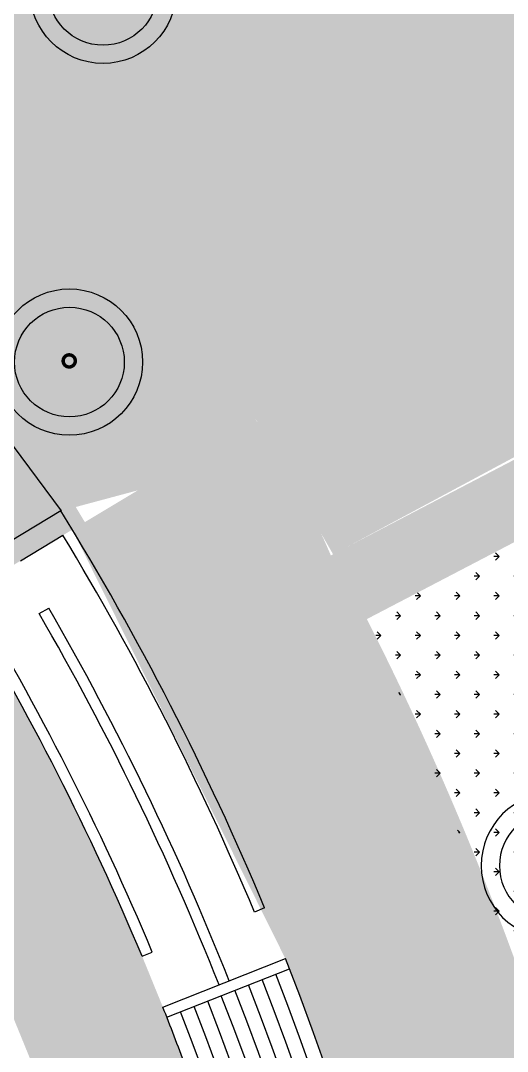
# Model space of a CAD drawing. Header units: millimetres. Extents: x -164772 to 106339, y -135449 to 107526.
# Drawn here: x -4039 to 9264, y 19521 to 47713 of the extents above; entities that cross this region are included whole.
import ezdxf

# ---------------------------------------------------------------- set-up
doc = ezdxf.new("R2010")
doc.units = ezdxf.units.MM
for name, color, linetype, lineweight, true_color in [('graas', 7, 'Continuous', 25, 0x83f83f), ('hatch', 7, 'Continuous', 9, 0x4a4a4a), ('plants', 7, 'Continuous', 30, 0x3d5129)]:
    doc.layers.add(name, color=color, linetype=linetype, lineweight=lineweight, true_color=true_color)
doc.layers.add('paving', color=250, linetype='Continuous', lineweight=25)
doc.layers.add('project line', color=250, linetype='Continuous')
doc.linetypes.add('зигзаг', pattern='A,0.00254,-5.08,[131,ltypeshp.shx,S=5.08,R=0,X=-5.08,Y=0],-10.16,[131,ltypeshp.shx,S=5.08,R=180,X=5.08,Y=0],-5.08', length=20.32254)
pattern_1 = [(90, (0, 0), (-219.9704516, 381), [254, -508]), (210, (0, 0), (-219.9704530418713, -380.9999991675352), [254, -508]), (150, (0, 0), (-439.9409046418711, 8.324647552006501e-07), [-508, 254])]

# ---------------------------------------------------------------- blocks, each defined once
blk = doc.blocks.new('Р')
at = {"layer": 'plants', "const_width": 0.1885352972114263}
blk.add_lwpolyline([(63573.59903664942, 42000.92048726147, 1), (63574.26256520773, 42000.92048726147, 1)], format="xyb", close=True, dxfattribs=at)
at = {"layer": 'plants'}
blk.add_circle((63573.86653953586, 42000.90911318984), 4, dxfattribs=at)
at = {"layer": 'plants', "linetype": 'зигзаг', "ltscale": 0.1}
blk.add_circle((63573.86653953586, 42000.90911318984), 3, dxfattribs=at)

msp = doc.modelspace()

# ---------------------------------------------------------------- hatches: boundary and pattern name
at = {"layer": 'graas'}
h = msp.add_hatch(dxfattribs=at)
h.set_pattern_fill('AR-SAND', color=256, scale=15, angle=90, style=0)
h.set_pattern_definition([(127.5, (-5700830.718421787, -10955274.08392956), (-734.1198559940135, -24.00046943976064), [0, -579.1200000000001, 0, -647.7, 0, -619.125]), (97.5, (-5700830.718421787, -10955274.08392956), (-1075.237650852531, 674.284924707004), [0, -312.42, 0, -521.9699999999999, 0, -200.0249999999999]), (57.49999999999998, (-5700830.718421787, -10955742.71392956), (-2.15577701781857, 1186.488555362187), [0, -190.5, 0, -685.8000000000001, 0, -895.3500000000001]), (47.49999999999999, (-5700830.718421787, -10955742.71392956), (-334.3939848858244, 1145.334678708446), [0, -95.24999999999999, 0, -449.5799999999999, 0, -514.35])])
h.paths.add_polyline_path([(-16635.66412115589, 45934.99692168883), (-13001.50975311341, 42027.13147569545), (-10729.96957243074, 39228.32641243241), (-6020.921703698383, 32445.41241725119), (-2934.213186941844, 34308.8846743992), (-10842.03795222965, 44952.53890941948), (-2760.687651362066, 53370.96069615246), (2421.500733111257, 57070.02006996986), (5726.739950163494, 57353.1414082116), (16792.56405438503, 59015.34988498832), (25297.37953308431, 59999.64082833477), (17008.34711626798, 59965.09825516636), (-3681.11932108624, 58436.19102559522), (-5565.954928401188, 57603.99110652138), (-6901.9462174082, 56218.29517157986)])
h = msp.add_hatch(dxfattribs=at)
h.set_pattern_fill('GRASS,_O', color=256, scale=30, angle=90)
h.set_pattern_definition([(180, (200742.8288006829, -3999725.260354161), (-538.8153672, -538.8153672), [142.875, -934.7557343999999]), (135, (200742.8288006829, -3999725.260354161), (-538.8153672641492, -538.8153672641491), [142.875, -619.1249999999999]), (225, (200742.8288006829, -3999725.260354161), (538.8153672641491, -538.8153672641492), [142.875, -619.1249999999999])])
edge = h.paths.add_edge_path()
edge.add_arc((3959.030039913225, 48800.59289459283), 8126.676300431104, 100.7306834289347, 145.7787022963505)
edge.add_line((-2760.68765136486, 53370.96069615059), (-5900.72601699856, 50099.95196564474))
edge.add_line((-5900.726016998553, 50099.951965645), (-8851.633577133973, 47026.05413376272))
edge.add_line((-8851.633577133794, 47026.05413376265), (-10348.33013532541, 45466.83917947636))
edge.add_line((-10348.33013532524, 45466.8391794763), (-10842.03795222937, 44952.53890941931))
edge.add_arc((-245891.8045094286, -132689.9431384047), 294627.2970834593, 395.33427975828073, 397.0807266086936, ccw=False)
edge.add_line((-5537.296563743417, 37706.52013737107), (-2926.947686607469, 34304.2736373276))
edge.add_line((-2926.947686607753, 34304.27363732787), (-817.7235081878171, 34871.12028159363))
edge.add_line((-817.7235081878389, 34871.12028159345), (1639.938693978991, 36348.41422167256))
edge.add_line((1639.93869397902, 36348.41422167285), (1983.949727292129, 36555.19830061878))
edge.add_line((1983.949727292369, 36555.19830061872), (2392.792366512353, 36800.9524782408))
edge.add_line((2392.792366512316, 36800.95247824075), (4501.571216854194, 33113.4841246073))
edge.add_line((4501.571216853998, 33113.48412460745), (20764.61870250817, 41854.54762176766))
edge.add_line((20764.61870250824, 41854.54762176753), (20484.81444407463, 42616.20810554971))
edge.add_arc((26844.26657326167, 43383.19233996797), 6405.536370926965, 139.8377190172445, 186.8769651278477, ccw=False)
edge.add_arc((30384.76561330465, 45032.31910698724), 8793.341242286904, 147.8121510107635, 163.6038755406846, ccw=False)
edge.add_line((22942.90678013556, 49716.50391445267), (24396.06539333351, 52220.32135464699))
edge.add_line((24396.06539333353, 52220.32135464675), (25139.90782143709, 53501.97473186877))
edge.add_line((25139.90782143707, 53501.97473186911), (25908.2779090512, 54825.88969092269))
edge.add_line((25908.27790905136, 54825.88969092262), (28910.39088793335, 59998.58231077064))
edge.add_line((28910.39088793305, 59998.58231077068), (17584.9383189222, 59086.94208212709))
edge.add_line((17584.93831892239, 59086.94208212713), (14730.00065830357, 58828.99420451016))
edge.add_line((14730.0006583037, 58828.99420451005), (2445.901390035084, 56785.15984471024))
edge = h.paths.add_edge_path()
edge.add_line((17584.93831892239, 59086.94208212713), (28910.39088793324, 59998.58231077073))
edge.add_line((28910.39088793305, 59998.58231077068), (61051.76526143778, 59998.5823107816))
edge.add_arc((-69863.49566944156, -6844.387988402001), 146992.4767565257, 376.34994147656136, 387.04803655588955, ccw=False)
edge.add_line((71184.64739135207, 34534.46605710968), (72081.63738748418, 31795.96062640638))
edge.add_line((72081.63738748405, 31795.96062640616), (72642.9973684089, 29192.99456922585))
edge.add_line((72642.99736840904, 29192.9945692262), (73823.71738930132, 24152.16131918335))
edge.add_line((73823.71738930113, 24152.16131918322), (86177.33383768599, 26820.41754026585))
edge.add_line((86177.33383768584, 26820.41754026575), (89536.40661013717, 59998.58231077957))
edge.add_line((89536.40661013752, 59998.58231077951), (71564.05116068537, 59998.58231077588))
edge.add_line((71564.05116068499, 59998.5823107758), (68486.72604392386, 59765.60212672796))
edge.add_line((68486.72604392396, 59765.60212672832), (68810.07235207818, 59832.50878647034))
edge.add_line((68810.07235207802, 59832.50878647021), (69509.99787866534, 59921.54758957229))
edge.add_line((69509.99787866577, 59921.54758957219), (71564.05116068537, 59998.58231077594))
edge.add_line((71564.05116068499, 59998.5823107758), (69357.05951933387, 59998.5823107758))
edge.add_line((69357.05951933397, 59998.5823107758), (68609.75693280471, 59935.49813025258))
edge.add_line((68609.75693280456, 59935.49813025263), (68698.35998478961, 60039.5278659739))
edge.add_line((68698.35998478971, 60039.52786597381), (63167.04136877139, 59998.58231077576))
edge.add_line((63167.04136877154, 59998.5823107758), (68207.86377479992, 59998.5823107758))
edge.add_line((68207.86377479995, 59998.5823107758), (71564.05116068522, 59998.5823107758))
edge.add_line((71564.05116068499, 59998.5823107758), (69509.9978786654, 59921.54758957206))
edge.add_line((69509.99787866577, 59921.54758957219), (68609.7569328059, 59935.49813025272))
edge.add_line((68609.7569328055, 59935.49813025263), (68486.72604392383, 59765.60212672982))
edge.add_line((68486.72604392396, 59765.60212673018), (71564.05116068509, 59998.58231077621))
edge.add_line((71564.05116068499, 59998.5823107758), (17584.93831892219, 59086.94208212676))
h.paths.add_polyline_path([(70591.46466796633, 59890.67126700659), (70626.60701693661, 59998.5823107758), (70549.69458024969, 59932.10985402348), (70555.51738870583, 59885.39013478257)], flags=16)
h.paths.add_polyline_path([(72525.30902560634, 59784.2156843157), (72771.04261426927, 59846.08117221021), (72492.39406040937, 59838.38227186775), (72100.00797238687, 59698.22256156061)], flags=16)
h = msp.add_hatch(dxfattribs=at)
h.set_pattern_fill('GRASS,_O', color=256, scale=30, angle=90)
h.set_pattern_definition([(180, (-4473365.146383688, -8882723.76375498), (-538.8153672, -538.8153672), [142.875, -934.7557343999999]), (135, (-4473365.146383688, -8882723.76375498), (-538.8153672641492, -538.8153672641491), [142.875, -619.1249999999999]), (225, (-4473365.146383688, -8882723.76375498), (538.8153672641491, -538.8153672641492), [142.875, -619.1249999999999])])
edge = h.paths.add_edge_path(flags=17)
edge.add_line((27371.74402735216, 37485.5114493999), (27415.33225706733, 36987.41500670218))
edge.add_arc((26855.94573388129, 43379.7011607271), 6416.715324623766, 228.048817025931, 275.0011915137461, ccw=False)
edge.add_line((22566.38956444451, 38607.49586060553), (22900.63815990081, 38979.35319404821))
edge.add_line((22900.6381599011, 38979.35319404819), (35675.24588529162, 15919.16346265457))
edge.add_arc((-69870.61643932879, -6846.827105901162), 107973.2345556773, 372.1720789778518, 383.5153994658531)
edge.add_arc((27578.01823929903, 35907.31182009171), 1591.622794655084, 371.84482852996, 457.4464747540169)
edge = h.paths.add_edge_path(flags=16)
edge.add_line((17722.21823786358, 26012.41495327283), (17746.42800129268, 26090.46865026337))
edge.add_line((17746.42800129271, 26090.46865026331), (17699.26809867951, 26020.34785824226))
edge.add_arc((17743.01577980789, 26109.74706807737), 99.52928374760653, 243.9250934254359, 257.938644652764)
edge = h.paths.add_edge_path()
edge.add_arc((21637.82023255407, 38008.40820470828), 1592.935431826166, 397.5556652949272, 475.9277020066376)
edge.add_line((20941.33045584356, 39441.00908454278), (15226.09002840879, 36456.89496368107))
edge.add_line((15226.09002840911, 36456.89496368128), (5435.140360566969, 31344.71962627672))
edge.add_line((5435.140360566984, 31344.71962627633), (9789.769502198433, 21151.75322705674))
edge.add_line((9789.769502198054, 21151.75322705698), (12675.85741866389, 10944.84196494857))
edge.add_line((12675.857418664, 10944.84196494849), (35675.24588529499, 15919.16346265461))
edge.add_line((35675.24588529506, 15919.16346265472), (22900.6381599009, 38979.35319405561))
edge = h.paths.add_edge_path(flags=16)
edge.add_line((14748.466003929, 22918.10263943024), (14772.67576735082, 22996.15633642806))
edge.add_line((14772.67576735067, 22996.15633642817), (14725.51586474475, 22926.03554439985))
edge.add_arc((14769.26354587331, 23015.43475423524), 99.52928374760653, 243.9250934254359, 257.938644652764)
at = {"layer": 'hatch'}
h = msp.add_hatch(dxfattribs=at)
h.set_pattern_fill('HONEY', color=256, scale=80, angle=90, style=0)
h.set_pattern_definition(pattern_1)
edge = h.paths.add_edge_path()
edge.add_arc((-69881.46180615833, -6884.365332357906), 147000.0000001027, 12.18808026201955, 14.75600942719163)
edge.add_line((72270.36498191414, 30557.0307533122), (70762.7849985637, 35910.59696802928))
edge.add_arc((-69874.147240239, -6844.295708084806), 146992.270399799, 16.90974367711396, 27.0480372412474)
edge.add_line((61040.92910450158, 59998.5823189598), (99452.3706508104, 59998.58231897236))
edge.add_line((99452.3706508104, 59998.58231897236), (99395.40264480349, 61998.58231897236))
edge.add_line((99395.40264480349, 61998.58231897236), (59447.82130728263, 61998.58231896492))
edge.add_line((59447.82130728263, 61998.58231896492), (30595.14595694953, 61998.5823189598))
edge.add_line((30595.14595694953, 61998.5823189598), (16945.86516512997, 61988.26880002492))
edge.add_line((16945.86516512997, 61988.26880002492), (-3567.348578616627, 60448.49003891589))
edge.add_arc((-3374.123247103395, 55057.6649270438), 5394.286923730429, 92.05279493754608, 143.8686936023163)
edge.add_line((-7730.915242729039, 58238.34015761693), (-18132.86930888266, 47402.67892859042))
edge.add_line((-18132.86930888266, 47402.67892859042), (-16672.74837890108, 46036.63276343425))
edge.add_line((-16672.74837890108, 46036.63276343425), (-5728.012840780124, 57437.70661726703))
edge.add_arc((-3317.575444669025, 55138.27892674438), 3331.302469682569, 88.46949512775649, 136.3501894644947, ccw=False)
edge.add_line((-3228.599112065305, 58468.39294232246), (15564.12557443019, 59857.14324810919))
edge.add_line((15564.12557443019, 59857.14324810919), (28899.55473098877, 59998.5823189598))
edge.add_line((28899.55473098877, 59998.5823189598), (22620.9490487233, 49180.43606528737))
edge.add_line((22620.9490487233, 49180.43606528737), (26084.06266638842, 51168.42593507101))
edge.add_line((26084.06266638842, 51168.42593507101), (31208.88430839098, 59998.5823189598))
edge.add_line((31208.88430839098, 59998.5823189598), (58791.35033786472, 59998.58231895421))
edge.add_arc((-54171.07139741258, -287.3738305000734), 128042.591480931, 17.235339079441417, 28.088016096466788, ccw=False)
edge.add_arc((66639.87773244892, 37425.32235091808), 1499.119077303557, -85.99513206908068, 8.669314800259372, ccw=False)
edge.add_line((66744.57804965528, 35929.86394243178), (32573.44630688552, 38739.81689763746))
edge.add_arc((33184.64964260057, 39909.95136780423), 1320.145520714164, 144.95697507831, 242.4203150541866, ccw=False)
edge.add_line((32103.81865024633, 40667.96756936473), (32548.2129454594, 40438.80886806744))
edge.add_arc((26845.10957694999, 43379.70116891079), 6416.71532460831, 332.7214142434506, 356.1738846724419)
edge.add_line((33247.52305119271, 42951.52216207099), (32748.63747264045, 42984.88650700313))
edge.add_line((32748.63747264045, 42984.88650700313), (32784.75132173645, 43570.73659359574))
edge.add_line((32784.75132173645, 43570.73659359574), (33259.96503267077, 43534.18430480226))
edge.add_arc((26845.10957693975, 43379.70116891706), 6416.715324618582, 1.379535558713001, 53.5028107840688)
edge.add_line((30661.66501935079, 48538.00904187285), (30364.27334390926, 48136.06602180847))
edge.add_line((30364.27334390926, 48136.06602180847), (29918.20960436036, 48435.74472628771))
edge.add_line((29918.20960436036, 48435.74472628771), (30177.90606252202, 48863.01249902479))
edge.add_arc((26845.10957692671, 43379.7011688878), 6416.715324650543, 58.70846167040663, 82.25304273618802)
edge.add_line((27710.07195454157, 49737.85150077804), (27642.67279984496, 49242.41497210231))
edge.add_line((27642.67279984496, 49242.41497210231), (27107.45449843044, 49290.59749475498))
edge.add_line((27107.45449843044, 49290.59749475498), (27129.62430947919, 49790.10575242106))
edge.add_arc((27231.43142559108, 50953.06373089304), 1167.405648685427, 169.3692226622422, 264.9969942241267, ccw=False)
edge.add_line((26084.06266638842, 51168.42593507101), (22609.97613767366, 49161.52954964274))
edge.add_arc((24276.69583353629, 48173.65237149104), 1937.486997037504, 149.344461862475, 187.5203796870299)
edge.add_line((22355.87437996475, 47920.07633321316), (22685.12178809309, 47587.07824129474))
edge.add_line((22685.12178809309, 47587.07824129474), (23472.26380497055, 46231.2420957273))
edge.add_arc((26845.10957698557, 43379.70116895294), 4416.715324635352, -63.71056121522571, 139.7874633591334, ccw=False)
edge.add_arc((26845.10957693838, 43379.70116890685), 4416.715324614926, 270.2188485147508, 296.28943878558783, ccw=False)
edge.add_line((26861.9797416648, 38963.01806320067), (27404.49610012277, 36987.41501489145))
edge.add_line((27404.49610012277, 36987.41501489145), (27439.24435559901, 37492.8918380969))
edge.add_arc((27589.86883542086, 36000.47357700147), 1499.999999990896, 31.668273032652905, 95.76314452310072, ccw=False)
edge.add_line((28866.52176590609, 36787.97424052891), (33034.67197206543, 36662.46526843638))
edge.add_line((33034.67197206543, 36662.46526843638), (67781.59303681333, 33823.0848485234))
edge.add_arc((68048.20537133666, 32153.3033236317), 1690.932428510866, 5.229241126043121, 99.0717840524631, ccw=False)
edge.add_line((69732.1001631424, 32307.41629491936), (70313.45306168243, 30134.35756873489))
edge.add_arc((-69881.46180602637, -6884.365332323279), 144999.9999999636, 12.188080271161027, 14.791453378161691, ccw=False)
edge.add_line((71850.21453445518, 23728.24516901144), (20403.20168226558, 12616.21068364711))
edge.add_line((20403.20168226558, 12616.21068364711), (20225.49660572988, -6881.55304368442))
edge.add_line((20225.49660572988, -6881.55304368442), (27860.81560829907, -6881.553043688145))
edge.add_line((27860.81560829907, -6881.553043688145), (38592.97779325136, 3845.194462671912))
edge.add_line((38592.97779325136, 3845.194462671912), (49327.44061762394, -6881.553043684422))
edge.add_line((49327.44061762394, -6881.553043684422), (61723.05876921835, -6889.830829475972))
edge.add_line((61723.05876921835, -6889.830829475972), (75461.70133191367, 6848.81173321608))
edge.add_line((75461.70133191367, 6848.81173321608), (89141.54750944182, -6881.553043686286))
edge.add_line((89141.54750944182, -6881.553043686286), (89851.36192080073, -6881.553043684424))
edge.add_line((89851.36192080073, -6881.553043684424), (104356.11189295, -6794.153272720489))
edge.add_line((104356.11189295, -6794.153272720489), (102400.4253539496, 61864.96527580454))
edge.add_line((102400.4253539496, 61864.96527580454), (99395.40264480255, 61998.58231897236))
edge.add_line((99395.40264480255, 61998.58231897236), (100278.6704939345, 29870.06243505658))
edge.add_line((100278.6704939345, 29870.06243505658), (73805.13421307303, 24150.48804954801))
h = msp.add_hatch(dxfattribs=at)
h.set_pattern_fill('HONEY', color=256, scale=80, angle=90, style=0)
h.set_pattern_definition(pattern_1)
edge = h.paths.add_edge_path()
edge.add_line((11023.01267998499, 17328.61689076484), (10617.79437545173, 18643.50677293763))
edge.add_line((10617.79437545194, 18643.50677293776), (10165.71872653005, 20027.5537516424))
edge.add_arc((-70624.60926853705, -7168.372331294655), 85244.91476363313, 378.6044444061004, 386.8588065530377)
edge.add_line((5424.30420362224, 31344.71963446545), (20930.49429889733, 39441.00909273352))
edge.add_arc((21633.39192398145, 38035.60367806818), 1571.378201108717, 36.911959327678915, 116.57140797338019, ccw=False)
edge.add_line((22889.80200295729, 38979.35320223545), (22555.55340749462, 38607.49586879459))
edge.add_arc((26845.10957693608, 43379.70116892739), 6416.715324634971, 228.048817025966, 275.0011915137781)
edge.add_line((27404.49610012603, 36987.41501489145), (27065.30283846097, 38968.47807476821))
edge.add_arc((26845.10957693701, 43379.70116891622), 4416.715324623878, 204.3763392854323, 272.85763869123974, ccw=False)
edge.add_arc((26845.10957693421, 43379.70116891435), 4416.715324620391, 140.3010100253294, 204.3763392854253, ccw=False)
edge.add_line((23446.84103808107, 46200.89687226157), (22685.12178809272, 47587.07824129435))
edge.add_line((22685.12178809309, 47587.07824129474), (22320.54115550549, 47192.28570336223))
edge.add_line((22320.5411555052, 47192.28570336199), (21938.18640518177, 47514.47329608491))
edge.add_arc((26845.10957688672, 43379.70116891622), 6416.715324574149, 139.8811548284258, 186.8335293166242)
edge.add_line((20473.97828712894, 42616.20811374256), (20974.64945253579, 42641.31227378844))
edge.add_arc((19447.5930758726, 42645.61574754355), 1527.062440568494, 297.85685152650865, 359.83853233288966, ccw=False)
edge.add_line((20161.13458293323, 41295.51270884791), (4439.501281092751, 33086.7332996912))
edge.add_arc((-14496.15199767499, 25024.06908144061), 20580.70745601254, 383.0639540765694, 394.9058269702878)
edge.add_line((2381.956209582007, 36800.9524864024), (-2624.891955215695, 33791.34992745052))
edge.add_line((-2624.891955215287, 33791.34992745057), (3195.401146245887, 22059.23674227197))
edge.add_line((3195.401146245851, 22059.23674227208), (3305.864070398522, 21780.31391729721))
edge.add_line((3305.864070398464, 21780.31391729698), (3305.340612512744, 21780.10661017421))
edge.add_arc((-69881.46180604704, -6884.365332420408), 78600.00000000697, 360.00205002894893, 381.388379153538, ccw=False)
edge.add_line((8718.538143648497, -6881.55304368442), (20212.57777785477, -6881.553043684421))
edge.add_line((20212.57777785436, -6881.55304368442), (20212.57777785436, 12575.03784817496))
edge.add_line((20212.57777785436, 12575.03784817507), (12665.02126171477, 10944.84197313412))
edge.add_arc((-69881.4618061234, -6884.365332397125), 84450.00000007414, 372.1880807616351, 376.6613192018684)
h = msp.add_hatch(dxfattribs=at)
h.set_pattern_fill('HONEY', color=256, scale=80, angle=90, style=0)
h.set_pattern_definition(pattern_1)
h.paths.add_polyline_path([(459.1140296777812, 19138.76651406432, 0.005693079493736209), (-151.6727570614676, 20733.68165111592), (-717.9524607437561, 22122.68510438273, 0.03675213780993362), (-5710.345393816278, 31936.60604142448), (-7424.252493046959, 30905.80541121731), (-9048.069599930463, 29929.18789359046, -0.0365153116057011), (-4339.745517501877, 20688.41191017399), (-3772.64573223357, 19299.65321216829, -0.01766859495454101), (-2088.886112202228, 14566.86309677739, -1.001337526299156), (-1998.981990649634, 14280.65148251321, -0.07569934117840811), (1224.003704717579, -6881.553043684418), (5118.538141234043, -6881.55304368442, 0.05322132574155077), (3428.025782928533, 8949.744350254572, 0.006494328010512668), (2992.016920956048, 10848.54470023097, 0.01548880680275685), (1754.367314055293, 15326.17239804663, 0.0134244384778834)])
at = {"layer": 'project line'}
h = msp.add_hatch(color=256, dxfattribs=at)
h.set_gradient(color1=(87, 85, 98), rotation=45, one_color=1, tint=1, name='INVCURVED')
h.paths.add_polyline_path([(-3621.138354192291, 33892.90761469588), (-3311.899227563095, 33378.73725133021), (-2283.558500834544, 33997.21550458674), (-2592.797627463275, 34511.38586795008)])
h = msp.add_hatch(color=256, dxfattribs=at)
h.set_gradient(color1=(87, 85, 98), rotation=45, one_color=1, tint=1, name='INVCURVED')
h.paths.add_polyline_path([(-4649.479080920377, 33274.42936143749), (-4340.239954292112, 32760.25899807414), (-3311.899227563095, 33378.73725133021), (-3621.138354192291, 33892.90761469588)])

# ---------------------------------------------------------------- linework, layer by layer
at = {"layer": 'graas'}
msp.add_lwpolyline([(-2940.097681394116, 34305.33215491199), (-6020.921703698383, 32445.41241725119), (-10729.96957243074, 39228.32641243241), (-13001.50975311341, 42027.13147569545), (-16635.66412115589, 45934.99692168883), (-6901.9462174082, 56218.29517157986), (-5565.954928401188, 57603.99110652138), (-3681.11932108624, 58436.19102559522), (17008.34711626798, 59965.09825516636), (25297.37953308431, 59999.64082833477), (16792.56405438503, 59015.34988498832), (5726.739950163494, 57353.1414082116), (2421.500733111257, 57070.02006996986), (-2760.687651362066, 53370.96069615246), (-10842.03795222965, 44952.53890941948), (-2933.049386547216, 34307.31823996738)], dxfattribs=at)
at = {"layer": 'paving'}
for p, q in [((-4039.075539833204, 32941.28809313387), (-2882.016226778542, 33636.79324025339)), ((-3532.452748901014, 31495.72712625148), (-3272.769738892828, 31645.94275231477)), ((2629.753682589355, 23448.51498517864), (2352.993318128596, 23332.74063282045)), ((-717.9524607437561, 22122.68510438273), (-441.2984233622337, 22238.71330613088)), ((-151.6727569669383, 20733.68165088635), (3195.401146162032, 22059.23674239921)), ((-41.20983273236925, 20454.75882577341), (3305.864070396601, 21780.31391728627))]:
    msp.add_line(p, q, dxfattribs=at)
for centre, radius, start, end in [((-69881.46180604052, -6884.365332415286), 78300.00000000006, 22.70052576707623, 31.16548232775278), ((-69881.46180604052, -6884.365332415286), 75000, 22.75308853984, 31.17226879170905), ((-69881.46180604052, -6884.365332415286), 75300, 22.75308853984, 31.17226879170905), ((-69881.4618062971, -6884.36533252425), 76950.0000002781, 21.60706585272922, 30.04756375501413), ((-69881.46180621002, -6884.365332484203), 76650.00000018309, 21.60706585272922, 30.04756375501413), ((-69881.46180604052, -6884.365332415286), 78600.00000000006, 331.684458200058, 21.60706585272922), ((-69881.46180604052, -6884.365332415286), 77800.00000000004, 338.6177021179388, 21.38614910765608), ((-69881.46180604052, -6884.365332415286), 78200.00000000004, 338.6165616918764, 21.38726983417772), ((-69881.46180604052, -6884.365332415286), 77000.00000000003, 338.6200185163494, 21.38387272277005), ((-69881.46180604052, -6884.365332415286), 77400.00000000003, 338.6188543314612, 21.38501679732972), ((-69881.46180604052, -6884.365332415286), 76200.00000000001, 338.6223835532665, 21.38154853957924), ((-69881.46180604052, -6884.365332415286), 76600.00000000003, 338.6211948596828, 21.38271669942108), ((-69881.46180604052, -6884.365332415286), 75000, 20.30240939680139, 21.60715301045498), ((-69881.46180604052, -6884.365332415286), 75400, 338.6247987768057, 21.37917503617345), ((-69881.46180604052, -6884.365332415286), 75800.00000000001, 338.6235847925354, 21.38036805040097)]:
    msp.add_arc(centre, radius, start, end, dxfattribs=at)
at = {"layer": 'project line'}
msp.add_arc((-69881.46180604052, -6884.365332415286), 78600.00000000006, 22.70052576707623, 31.60286438946707, dxfattribs=at)

# ---------------------------------------------------------------- block references
at = {"layer": 'graas', "yscale": 500, "zscale": 500, "rotation": 90}
for p, xscale in [((20998667.1747594, -31738390.64756708), 500), ((20997749.03985311, -31748558.95018238), 500), ((21011003.32780476, 31811533.0930053), -500)]:
    msp.add_blockref('Р', p, dxfattribs=dict(at, xscale=xscale))

doc.saveas('drawing.dxf')
